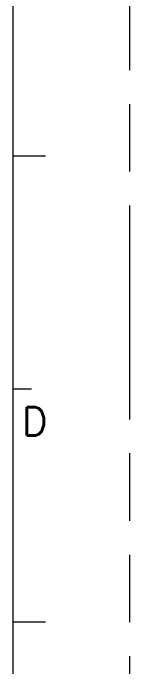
# Model space of a CAD drawing. Extents: x 3811 to 4253, y -432 to -307.
# Drawn here: x 4247.87 to 4253.08, y -402.72 to -373.71 of the extents above; entities that cross this region are included whole.
import ezdxf

# ---------------------------------------------------------------- set-up
doc = ezdxf.new("R2010")
doc.units = 0
doc.linetypes.add('PHANTOM', pattern=[29.5, 9.5, -1.5, 3, -1.5, 3, -1.5, 9.5])
doc.layers.get('0').update_dxf_attribs({"lineweight": 9})
doc.layers.add('0PAPERF', color=2, linetype='PHANTOM', lineweight=9, plot=False)
doc.styles.add('SIMPLEX', font='simplex.shx')

msp = doc.modelspace()

# ---------------------------------------------------------------- linework, layer by layer
for p, q in [((4247.872, -428.434), (4247.872, -318.006)), ((4247.872, -380.044), (4249.32, -380.044)), ((4247.872, -390.384), (4248.699, -390.384)), ((4247.872, -400.724), (4249.32, -400.724))]:
    msp.add_line(p, q)
at = {"layer": '0PAPERF'}
msp.add_line((4253.084, -431.743), (4253.084, -311.799), dxfattribs=at)

# ---------------------------------------------------------------- texts
at = {"style": 'SIMPLEX'}
msp.add_text('D', height=1.257, dxfattribs=at).set_placement((4248.275, -392.452))

doc.saveas('drawing.dxf')
